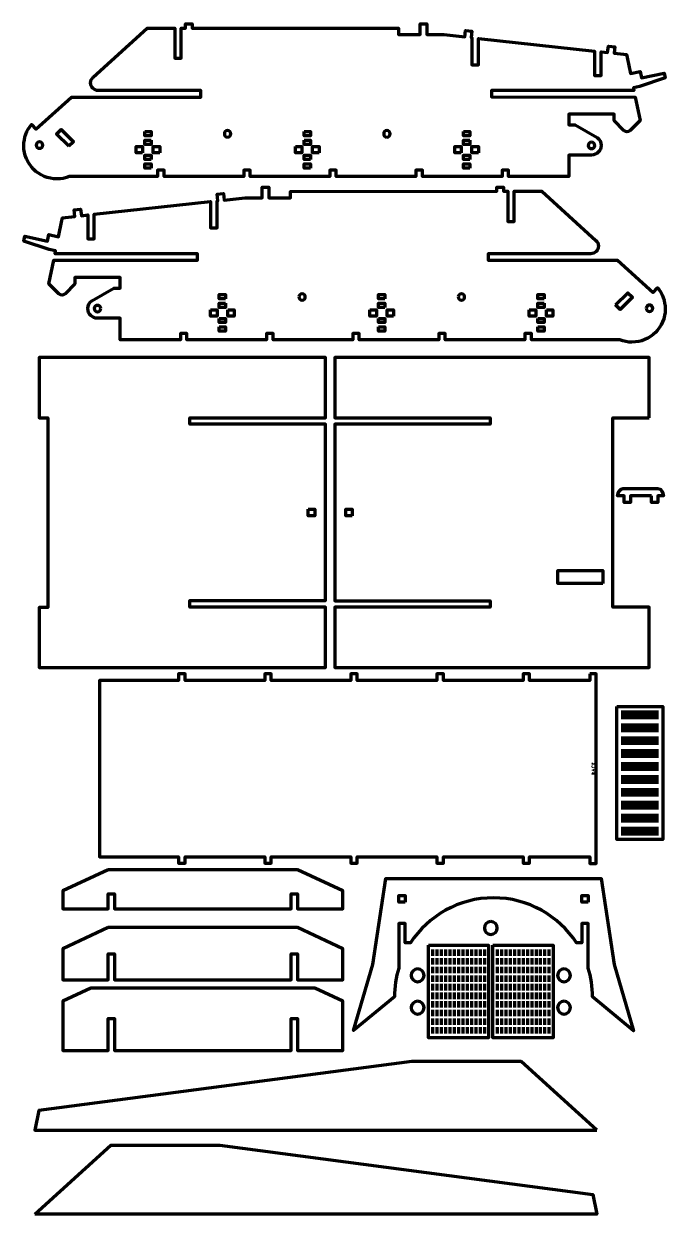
# Model space of a CAD drawing. Header units: inches. Extents: x 589 to 2016, y -1839 to -951.
# Drawn here: x 1353 to 1651, y -1810 to -1257 of the extents above; entities that cross this region are included whole.
import ezdxf

# ---------------------------------------------------------------- set-up
doc = ezdxf.new("R2010")
doc.units = ezdxf.units.IN
doc.header["$MEASUREMENT"] = 0
doc.layers.add('Layer 1', color=7, linetype='Continuous')

# ---------------------------------------------------------------- blocks, each defined once
blk = doc.blocks.new('block 87')
at = {"layer": 'Layer 1', "color": 18, "lineweight": 80, "true_color": 0x010101}
for points in [[(1628.19, -1573.86), (1649.59, -1573.86), (1649.59, -1635.67), (1628.19, -1635.67), (1628.19, -1573.86)], [(1630.89, -1575.76), (1630.89, -1579.76)], [(1631.89, -1575.76), (1631.89, -1579.76)], [(1632.89, -1575.76), (1632.89, -1579.76)], [(1633.89, -1575.76), (1633.89, -1579.76)], [(1634.89, -1575.76), (1634.89, -1579.76)], [(1635.89, -1575.76), (1635.89, -1579.76)], [(1636.89, -1575.76), (1636.89, -1579.76)], [(1637.89, -1575.76), (1637.89, -1579.76)], [(1638.89, -1575.76), (1638.89, -1579.76)], [(1639.89, -1575.76), (1639.89, -1579.76)], [(1640.89, -1575.76), (1640.89, -1579.76)], [(1641.89, -1575.76), (1641.89, -1579.76)], [(1642.89, -1575.76), (1642.89, -1579.76)], [(1643.89, -1575.76), (1643.89, -1579.76)], [(1644.89, -1575.76), (1644.89, -1579.76)], [(1645.89, -1575.76), (1645.89, -1579.76)], [(1646.89, -1575.76), (1646.89, -1579.76)], [(1630.89, -1581.76), (1630.89, -1585.76)], [(1631.89, -1581.76), (1631.89, -1585.76)], [(1632.89, -1581.76), (1632.89, -1585.76)], [(1633.89, -1581.76), (1633.89, -1585.76)], [(1634.89, -1581.76), (1634.89, -1585.76)], [(1635.89, -1581.76), (1635.89, -1585.76)], [(1636.89, -1581.76), (1636.89, -1585.76)], [(1637.89, -1581.76), (1637.89, -1585.76)], [(1638.89, -1581.76), (1638.89, -1585.76)], [(1639.89, -1581.76), (1639.89, -1585.76)], [(1640.89, -1581.76), (1640.89, -1585.76)], [(1641.89, -1581.76), (1641.89, -1585.76)], [(1642.89, -1581.76), (1642.89, -1585.76)], [(1643.89, -1581.76), (1643.89, -1585.76)], [(1644.89, -1581.76), (1644.89, -1585.76)], [(1645.89, -1581.76), (1645.89, -1585.76)], [(1646.89, -1581.76), (1646.89, -1585.76)], [(1630.89, -1587.76), (1630.89, -1591.76)], [(1631.89, -1587.76), (1631.89, -1591.76)], [(1632.89, -1587.76), (1632.89, -1591.76)], [(1633.89, -1587.76), (1633.89, -1591.76)], [(1634.89, -1587.76), (1634.89, -1591.76)], [(1635.89, -1587.76), (1635.89, -1591.76)], [(1636.89, -1587.76), (1636.89, -1591.76)], [(1637.89, -1587.76), (1637.89, -1591.76)], [(1638.89, -1587.76), (1638.89, -1591.76)], [(1639.89, -1587.76), (1639.89, -1591.76)], [(1640.89, -1587.76), (1640.89, -1591.76)], [(1641.89, -1587.76), (1641.89, -1591.76)], [(1642.89, -1587.76), (1642.89, -1591.76)], [(1643.89, -1587.76), (1643.89, -1591.76)], [(1644.89, -1587.76), (1644.89, -1591.76)], [(1645.89, -1587.76), (1645.89, -1591.76)], [(1646.89, -1587.76), (1646.89, -1591.76)], [(1630.89, -1593.76), (1630.89, -1597.75)], [(1631.89, -1593.76), (1631.89, -1597.75)], [(1632.89, -1593.76), (1632.89, -1597.75)], [(1633.89, -1593.76), (1633.89, -1597.75)], [(1634.89, -1593.76), (1634.89, -1597.75)], [(1635.89, -1593.76), (1635.89, -1597.75)], [(1636.89, -1593.76), (1636.89, -1597.75)], [(1637.89, -1593.76), (1637.89, -1597.75)], [(1638.89, -1593.76), (1638.89, -1597.75)], [(1639.89, -1593.76), (1639.89, -1597.75)], [(1640.89, -1593.76), (1640.89, -1597.75)], [(1641.89, -1593.76), (1641.89, -1597.75)], [(1642.89, -1593.76), (1642.89, -1597.75)], [(1643.89, -1593.76), (1643.89, -1597.75)], [(1644.89, -1593.76), (1644.89, -1597.75)], [(1645.89, -1593.76), (1645.89, -1597.75)], [(1646.89, -1593.76), (1646.89, -1597.75)], [(1630.89, -1599.75), (1630.89, -1603.75)], [(1631.89, -1599.75), (1631.89, -1603.75)], [(1632.89, -1599.75), (1632.89, -1603.75)], [(1633.89, -1599.75), (1633.89, -1603.75)], [(1634.89, -1599.75), (1634.89, -1603.75)], [(1635.89, -1599.75), (1635.89, -1603.75)], [(1636.89, -1599.75), (1636.89, -1603.75)], [(1637.89, -1599.75), (1637.89, -1603.75)], [(1638.89, -1599.75), (1638.89, -1603.75)], [(1639.89, -1599.75), (1639.89, -1603.75)], [(1640.89, -1599.75), (1640.89, -1603.75)], [(1641.89, -1599.75), (1641.89, -1603.75)], [(1642.89, -1599.75), (1642.89, -1603.75)], [(1643.89, -1599.75), (1643.89, -1603.75)], [(1644.89, -1599.75), (1644.89, -1603.75)], [(1645.89, -1599.75), (1645.89, -1603.75)], [(1646.89, -1599.75), (1646.89, -1603.75)], [(1630.89, -1605.76), (1630.89, -1609.76)], [(1631.89, -1605.76), (1631.89, -1609.76)], [(1632.89, -1605.76), (1632.89, -1609.76)], [(1633.89, -1605.76), (1633.89, -1609.76)], [(1634.89, -1605.76), (1634.89, -1609.76)], [(1635.89, -1605.76), (1635.89, -1609.76)], [(1636.89, -1605.76), (1636.89, -1609.76)], [(1637.89, -1605.76), (1637.89, -1609.76)], [(1638.89, -1605.76), (1638.89, -1609.76)], [(1639.89, -1605.76), (1639.89, -1609.76)], [(1640.89, -1605.76), (1640.89, -1609.76)], [(1641.89, -1605.76), (1641.89, -1609.76)], [(1642.89, -1605.76), (1642.89, -1609.76)], [(1643.89, -1605.76), (1643.89, -1609.76)], [(1644.89, -1605.76), (1644.89, -1609.76)], [(1645.89, -1605.76), (1645.89, -1609.76)], [(1646.89, -1605.76), (1646.89, -1609.76)], [(1630.89, -1611.76), (1630.89, -1615.76)], [(1631.89, -1611.76), (1631.89, -1615.76)], [(1632.89, -1611.76), (1632.89, -1615.76)], [(1633.89, -1611.76), (1633.89, -1615.76)], [(1634.89, -1611.76), (1634.89, -1615.76)], [(1635.89, -1611.76), (1635.89, -1615.76)], [(1636.89, -1611.76), (1636.89, -1615.76)], [(1637.89, -1611.76), (1637.89, -1615.76)], [(1638.89, -1611.76), (1638.89, -1615.76)], [(1639.89, -1611.76), (1639.89, -1615.76)], [(1640.89, -1611.76), (1640.89, -1615.76)], [(1641.89, -1611.76), (1641.89, -1615.76)], [(1642.89, -1611.76), (1642.89, -1615.76)], [(1643.89, -1611.76), (1643.89, -1615.76)], [(1644.89, -1611.76), (1644.89, -1615.76)], [(1645.89, -1611.76), (1645.89, -1615.76)], [(1646.89, -1611.76), (1646.89, -1615.76)], [(1630.89, -1617.76), (1630.89, -1621.76)], [(1631.89, -1617.76), (1631.89, -1621.76)], [(1632.89, -1617.76), (1632.89, -1621.76)], [(1633.89, -1617.76), (1633.89, -1621.76)], [(1634.89, -1617.76), (1634.89, -1621.76)], [(1635.89, -1617.76), (1635.89, -1621.76)], [(1636.89, -1617.76), (1636.89, -1621.76)], [(1637.89, -1617.76), (1637.89, -1621.76)], [(1638.89, -1617.76), (1638.89, -1621.76)], [(1639.89, -1617.76), (1639.89, -1621.76)], [(1640.89, -1617.76), (1640.89, -1621.76)], [(1641.89, -1617.76), (1641.89, -1621.76)], [(1642.89, -1617.76), (1642.89, -1621.76)], [(1643.89, -1617.76), (1643.89, -1621.76)], [(1644.89, -1617.76), (1644.89, -1621.76)], [(1645.89, -1617.76), (1645.89, -1621.76)], [(1646.89, -1617.76), (1646.89, -1621.76)], [(1630.89, -1623.76), (1630.89, -1627.75)], [(1631.89, -1623.76), (1631.89, -1627.75)], [(1632.89, -1623.76), (1632.89, -1627.75)], [(1633.89, -1623.76), (1633.89, -1627.75)], [(1634.89, -1623.76), (1634.89, -1627.75)], [(1635.89, -1623.76), (1635.89, -1627.75)], [(1636.89, -1623.76), (1636.89, -1627.75)], [(1637.89, -1623.76), (1637.89, -1627.75)], [(1638.89, -1623.76), (1638.89, -1627.75)], [(1639.89, -1623.76), (1639.89, -1627.75)], [(1640.89, -1623.76), (1640.89, -1627.75)], [(1641.89, -1623.76), (1641.89, -1627.75)], [(1642.89, -1623.76), (1642.89, -1627.75)], [(1643.89, -1623.76), (1643.89, -1627.75)], [(1644.89, -1623.76), (1644.89, -1627.75)], [(1645.89, -1623.76), (1645.89, -1627.75)], [(1646.89, -1623.76), (1646.89, -1627.75)], [(1630.89, -1629.75), (1630.89, -1633.75)], [(1631.89, -1629.75), (1631.89, -1633.75)], [(1632.89, -1629.75), (1632.89, -1633.75)], [(1633.89, -1629.75), (1633.89, -1633.75)], [(1634.89, -1629.75), (1634.89, -1633.75)], [(1635.89, -1629.75), (1635.89, -1633.75)], [(1636.89, -1629.75), (1636.89, -1633.75)], [(1637.89, -1629.75), (1637.89, -1633.75)], [(1638.89, -1629.75), (1638.89, -1633.75)], [(1639.89, -1629.75), (1639.89, -1633.75)], [(1640.89, -1629.75), (1640.89, -1633.75)], [(1641.89, -1629.75), (1641.89, -1633.75)], [(1642.89, -1629.75), (1642.89, -1633.75)], [(1643.89, -1629.75), (1643.89, -1633.75)], [(1644.89, -1629.75), (1644.89, -1633.75)], [(1645.89, -1629.75), (1645.89, -1633.75)], [(1646.89, -1629.75), (1646.89, -1633.75)]]:
    blk.add_lwpolyline(points, dxfattribs=at)
blk = doc.blocks.new('block 88')
at = {"layer": 'Layer 1', "color": 18, "lineweight": 80, "true_color": 0x010101}
for points in [[(1570.73, -1684.78), (1598.73, -1684.78), (1598.73, -1727.78), (1570.73, -1727.78), (1570.73, -1684.78)], [(1572.73, -1686.78), (1572.73, -1689.78)], [(1572.73, -1690.78), (1572.73, -1693.78)], [(1574.73, -1686.78), (1574.73, -1689.78)], [(1574.73, -1690.78), (1574.73, -1693.78)], [(1576.73, -1686.78), (1576.73, -1689.78)], [(1576.73, -1690.78), (1576.73, -1693.78)], [(1578.73, -1686.78), (1578.73, -1689.78)], [(1578.73, -1690.78), (1578.73, -1693.78)], [(1580.73, -1686.78), (1580.73, -1689.78)], [(1580.73, -1690.78), (1580.73, -1693.78)], [(1582.73, -1686.78), (1582.73, -1689.78)], [(1582.73, -1690.78), (1582.73, -1693.78)], [(1584.73, -1686.78), (1584.73, -1689.78)], [(1584.73, -1690.78), (1584.73, -1693.78)], [(1586.73, -1686.78), (1586.73, -1689.78)], [(1586.73, -1690.78), (1586.73, -1693.78)], [(1588.73, -1686.78), (1588.73, -1689.78)], [(1588.73, -1690.78), (1588.73, -1693.78)], [(1590.73, -1686.78), (1590.73, -1689.78)], [(1590.73, -1690.78), (1590.73, -1693.78)], [(1592.73, -1686.78), (1592.73, -1689.78)], [(1592.73, -1690.78), (1592.73, -1693.78)], [(1594.73, -1686.78), (1594.73, -1689.78)], [(1594.73, -1690.78), (1594.73, -1693.78)], [(1596.73, -1686.78), (1596.73, -1689.78)], [(1596.73, -1690.78), (1596.73, -1693.78)], [(1572.73, -1694.78), (1572.73, -1697.78)], [(1574.73, -1694.78), (1574.73, -1697.78)], [(1576.73, -1694.78), (1576.73, -1697.78)], [(1578.73, -1694.78), (1578.73, -1697.78)], [(1580.73, -1694.78), (1580.73, -1697.78)], [(1582.73, -1694.78), (1582.73, -1697.78)], [(1584.73, -1694.78), (1584.73, -1697.78)], [(1586.73, -1694.78), (1586.73, -1697.78)], [(1588.73, -1694.78), (1588.73, -1697.78)], [(1590.73, -1694.78), (1590.73, -1697.78)], [(1592.73, -1694.78), (1592.73, -1697.78)], [(1594.73, -1694.78), (1594.73, -1697.78)], [(1596.73, -1694.78), (1596.73, -1697.78)], [(1572.73, -1698.78), (1572.73, -1701.78)], [(1572.73, -1702.78), (1572.73, -1705.78)], [(1574.73, -1698.78), (1574.73, -1701.78)], [(1574.73, -1702.78), (1574.73, -1705.78)], [(1576.73, -1698.78), (1576.73, -1701.78)], [(1576.73, -1702.78), (1576.73, -1705.78)], [(1578.73, -1698.78), (1578.73, -1701.78)], [(1578.73, -1702.78), (1578.73, -1705.78)], [(1580.73, -1698.78), (1580.73, -1701.78)], [(1580.73, -1702.78), (1580.73, -1705.78)], [(1582.73, -1698.78), (1582.73, -1701.78)], [(1582.73, -1702.78), (1582.73, -1705.78)], [(1584.73, -1698.78), (1584.73, -1701.78)], [(1584.73, -1702.78), (1584.73, -1705.78)], [(1586.73, -1698.78), (1586.73, -1701.78)], [(1586.73, -1702.78), (1586.73, -1705.78)], [(1588.73, -1698.78), (1588.73, -1701.78)], [(1588.73, -1702.78), (1588.73, -1705.78)], [(1590.73, -1698.78), (1590.73, -1701.78)], [(1590.73, -1702.78), (1590.73, -1705.78)], [(1592.73, -1698.78), (1592.73, -1701.78)], [(1592.73, -1702.78), (1592.73, -1705.78)], [(1594.73, -1698.78), (1594.73, -1701.78)], [(1594.73, -1702.78), (1594.73, -1705.78)], [(1596.73, -1698.78), (1596.73, -1701.78)], [(1596.73, -1702.78), (1596.73, -1705.78)], [(1572.73, -1706.78), (1572.73, -1709.78)], [(1574.73, -1706.78), (1574.73, -1709.78)], [(1576.73, -1706.78), (1576.73, -1709.78)], [(1578.73, -1706.78), (1578.73, -1709.78)], [(1580.73, -1706.78), (1580.73, -1709.78)], [(1582.73, -1706.78), (1582.73, -1709.78)], [(1584.73, -1706.78), (1584.73, -1709.78)], [(1586.73, -1706.78), (1586.73, -1709.78)], [(1588.73, -1706.78), (1588.73, -1709.78)], [(1590.73, -1706.78), (1590.73, -1709.78)], [(1592.73, -1706.78), (1592.73, -1709.78)], [(1594.73, -1706.78), (1594.73, -1709.78)], [(1596.73, -1706.78), (1596.73, -1709.78)], [(1572.73, -1710.78), (1572.73, -1713.78)], [(1574.73, -1710.78), (1574.73, -1713.78)], [(1576.73, -1710.78), (1576.73, -1713.78)], [(1578.73, -1710.78), (1578.73, -1713.78)], [(1580.73, -1710.78), (1580.73, -1713.78)], [(1582.73, -1710.78), (1582.73, -1713.78)], [(1584.73, -1710.78), (1584.73, -1713.78)], [(1586.73, -1710.78), (1586.73, -1713.78)], [(1588.73, -1710.78), (1588.73, -1713.78)], [(1590.73, -1710.78), (1590.73, -1713.78)], [(1592.73, -1710.78), (1592.73, -1713.78)], [(1594.73, -1710.78), (1594.73, -1713.78)], [(1596.73, -1710.78), (1596.73, -1713.78)], [(1572.73, -1714.78), (1572.73, -1717.78)], [(1572.73, -1718.78), (1572.73, -1721.78)], [(1574.73, -1714.78), (1574.73, -1717.78)], [(1574.73, -1718.78), (1574.73, -1721.78)], [(1576.73, -1714.78), (1576.73, -1717.78)], [(1576.73, -1718.78), (1576.73, -1721.78)], [(1578.73, -1714.78), (1578.73, -1717.78)], [(1578.73, -1718.78), (1578.73, -1721.78)], [(1580.73, -1714.78), (1580.73, -1717.78)], [(1580.73, -1718.78), (1580.73, -1721.78)], [(1582.73, -1714.78), (1582.73, -1717.78)], [(1582.73, -1718.78), (1582.73, -1721.78)], [(1584.73, -1714.78), (1584.73, -1717.78)], [(1584.73, -1718.78), (1584.73, -1721.78)], [(1586.73, -1714.78), (1586.73, -1717.78)], [(1586.73, -1718.78), (1586.73, -1721.78)], [(1588.73, -1714.78), (1588.73, -1717.78)], [(1588.73, -1718.78), (1588.73, -1721.78)], [(1590.73, -1714.78), (1590.73, -1717.78)], [(1590.73, -1718.78), (1590.73, -1721.78)], [(1592.73, -1714.78), (1592.73, -1717.78)], [(1592.73, -1718.78), (1592.73, -1721.78)], [(1594.73, -1714.78), (1594.73, -1717.78)], [(1594.73, -1718.78), (1594.73, -1721.78)], [(1596.73, -1714.78), (1596.73, -1717.78)], [(1596.73, -1718.78), (1596.73, -1721.78)], [(1572.73, -1722.78), (1572.73, -1725.78)], [(1574.73, -1722.78), (1574.73, -1725.78)], [(1576.73, -1722.78), (1576.73, -1725.78)], [(1578.73, -1722.78), (1578.73, -1725.78)], [(1580.73, -1722.78), (1580.73, -1725.78)], [(1582.73, -1722.78), (1582.73, -1725.78)], [(1584.73, -1722.78), (1584.73, -1725.78)], [(1586.73, -1722.78), (1586.73, -1725.78)], [(1588.73, -1722.78), (1588.73, -1725.78)], [(1590.73, -1722.78), (1590.73, -1725.78)], [(1592.73, -1722.78), (1592.73, -1725.78)], [(1594.73, -1722.78), (1594.73, -1725.78)], [(1596.73, -1722.78), (1596.73, -1725.78)]]:
    blk.add_lwpolyline(points, dxfattribs=at)
blk = doc.blocks.new('block 89')
at = {"layer": 'Layer 1', "color": 18, "lineweight": 80, "true_color": 0x010101}
for points in [[(1540.73, -1684.78), (1568.73, -1684.78), (1568.73, -1727.78), (1540.73, -1727.78), (1540.73, -1684.78)], [(1542.73, -1686.78), (1542.73, -1689.78)], [(1542.73, -1690.78), (1542.73, -1693.78)], [(1544.73, -1686.78), (1544.73, -1689.78)], [(1544.73, -1690.78), (1544.73, -1693.78)], [(1546.73, -1686.78), (1546.73, -1689.78)], [(1546.73, -1690.78), (1546.73, -1693.78)], [(1548.73, -1686.78), (1548.73, -1689.78)], [(1548.73, -1690.78), (1548.73, -1693.78)], [(1550.73, -1686.78), (1550.73, -1689.78)], [(1550.73, -1690.78), (1550.73, -1693.78)], [(1552.73, -1686.78), (1552.73, -1689.78)], [(1552.73, -1690.78), (1552.73, -1693.78)], [(1554.73, -1686.78), (1554.73, -1689.78)], [(1554.73, -1690.78), (1554.73, -1693.78)], [(1556.73, -1686.78), (1556.73, -1689.78)], [(1556.73, -1690.78), (1556.73, -1693.78)], [(1558.73, -1686.78), (1558.73, -1689.78)], [(1558.73, -1690.78), (1558.73, -1693.78)], [(1560.73, -1686.78), (1560.73, -1689.78)], [(1560.73, -1690.78), (1560.73, -1693.78)], [(1562.73, -1686.78), (1562.73, -1689.78)], [(1562.73, -1690.78), (1562.73, -1693.78)], [(1564.73, -1686.78), (1564.73, -1689.78)], [(1564.73, -1690.78), (1564.73, -1693.78)], [(1566.73, -1686.78), (1566.73, -1689.78)], [(1566.73, -1690.78), (1566.73, -1693.78)], [(1542.73, -1694.78), (1542.73, -1697.78)], [(1544.73, -1694.78), (1544.73, -1697.78)], [(1546.73, -1694.78), (1546.73, -1697.78)], [(1548.73, -1694.78), (1548.73, -1697.78)], [(1550.73, -1694.78), (1550.73, -1697.78)], [(1552.73, -1694.78), (1552.73, -1697.78)], [(1554.73, -1694.78), (1554.73, -1697.78)], [(1556.73, -1694.78), (1556.73, -1697.78)], [(1558.73, -1694.78), (1558.73, -1697.78)], [(1560.73, -1694.78), (1560.73, -1697.78)], [(1562.73, -1694.78), (1562.73, -1697.78)], [(1564.73, -1694.78), (1564.73, -1697.78)], [(1566.73, -1694.78), (1566.73, -1697.78)], [(1542.73, -1698.78), (1542.73, -1701.78)], [(1542.73, -1702.78), (1542.73, -1705.78)], [(1544.73, -1698.78), (1544.73, -1701.78)], [(1544.73, -1702.78), (1544.73, -1705.78)], [(1546.73, -1698.78), (1546.73, -1701.78)], [(1546.73, -1702.78), (1546.73, -1705.78)], [(1548.73, -1698.78), (1548.73, -1701.78)], [(1548.73, -1702.78), (1548.73, -1705.78)], [(1550.73, -1698.78), (1550.73, -1701.78)], [(1550.73, -1702.78), (1550.73, -1705.78)], [(1552.73, -1698.78), (1552.73, -1701.78)], [(1552.73, -1702.78), (1552.73, -1705.78)], [(1554.73, -1698.78), (1554.73, -1701.78)], [(1554.73, -1702.78), (1554.73, -1705.78)], [(1556.73, -1698.78), (1556.73, -1701.78)], [(1556.73, -1702.78), (1556.73, -1705.78)], [(1558.73, -1698.78), (1558.73, -1701.78)], [(1558.73, -1702.78), (1558.73, -1705.78)], [(1560.73, -1698.78), (1560.73, -1701.78)], [(1560.73, -1702.78), (1560.73, -1705.78)], [(1562.73, -1698.78), (1562.73, -1701.78)], [(1562.73, -1702.78), (1562.73, -1705.78)], [(1564.73, -1698.78), (1564.73, -1701.78)], [(1564.73, -1702.78), (1564.73, -1705.78)], [(1566.73, -1698.78), (1566.73, -1701.78)], [(1566.73, -1702.78), (1566.73, -1705.78)], [(1542.73, -1706.78), (1542.73, -1709.78)], [(1544.73, -1706.78), (1544.73, -1709.78)], [(1546.73, -1706.78), (1546.73, -1709.78)], [(1548.73, -1706.78), (1548.73, -1709.78)], [(1550.73, -1706.78), (1550.73, -1709.78)], [(1552.73, -1706.78), (1552.73, -1709.78)], [(1554.73, -1706.78), (1554.73, -1709.78)], [(1556.73, -1706.78), (1556.73, -1709.78)], [(1558.73, -1706.78), (1558.73, -1709.78)], [(1560.73, -1706.78), (1560.73, -1709.78)], [(1562.73, -1706.78), (1562.73, -1709.78)], [(1564.73, -1706.78), (1564.73, -1709.78)], [(1566.73, -1706.78), (1566.73, -1709.78)], [(1542.73, -1710.78), (1542.73, -1713.78)], [(1544.73, -1710.78), (1544.73, -1713.78)], [(1546.73, -1710.78), (1546.73, -1713.78)], [(1548.73, -1710.78), (1548.73, -1713.78)], [(1550.73, -1710.78), (1550.73, -1713.78)], [(1552.73, -1710.78), (1552.73, -1713.78)], [(1554.73, -1710.78), (1554.73, -1713.78)], [(1556.73, -1710.78), (1556.73, -1713.78)], [(1558.73, -1710.78), (1558.73, -1713.78)], [(1560.73, -1710.78), (1560.73, -1713.78)], [(1562.73, -1710.78), (1562.73, -1713.78)], [(1564.73, -1710.78), (1564.73, -1713.78)], [(1566.73, -1710.78), (1566.73, -1713.78)], [(1542.73, -1714.78), (1542.73, -1717.78)], [(1542.73, -1718.78), (1542.73, -1721.78)], [(1544.73, -1714.78), (1544.73, -1717.78)], [(1544.73, -1718.78), (1544.73, -1721.78)], [(1546.73, -1714.78), (1546.73, -1717.78)], [(1546.73, -1718.78), (1546.73, -1721.78)], [(1548.73, -1714.78), (1548.73, -1717.78)], [(1548.73, -1718.78), (1548.73, -1721.78)], [(1550.73, -1714.78), (1550.73, -1717.78)], [(1550.73, -1718.78), (1550.73, -1721.78)], [(1552.73, -1714.78), (1552.73, -1717.78)], [(1552.73, -1718.78), (1552.73, -1721.78)], [(1554.73, -1714.78), (1554.73, -1717.78)], [(1554.73, -1718.78), (1554.73, -1721.78)], [(1556.73, -1714.78), (1556.73, -1717.78)], [(1556.73, -1718.78), (1556.73, -1721.78)], [(1558.73, -1714.78), (1558.73, -1717.78)], [(1558.73, -1718.78), (1558.73, -1721.78)], [(1560.73, -1714.78), (1560.73, -1717.78)], [(1560.73, -1718.78), (1560.73, -1721.78)], [(1562.73, -1714.78), (1562.73, -1717.78)], [(1562.73, -1718.78), (1562.73, -1721.78)], [(1564.73, -1714.78), (1564.73, -1717.78)], [(1564.73, -1718.78), (1564.73, -1721.78)], [(1566.73, -1714.78), (1566.73, -1717.78)], [(1566.73, -1718.78), (1566.73, -1721.78)], [(1542.73, -1722.78), (1542.73, -1725.78)], [(1544.73, -1722.78), (1544.73, -1725.78)], [(1546.73, -1722.78), (1546.73, -1725.78)], [(1548.73, -1722.78), (1548.73, -1725.78)], [(1550.73, -1722.78), (1550.73, -1725.78)], [(1552.73, -1722.78), (1552.73, -1725.78)], [(1554.73, -1722.78), (1554.73, -1725.78)], [(1556.73, -1722.78), (1556.73, -1725.78)], [(1558.73, -1722.78), (1558.73, -1725.78)], [(1560.73, -1722.78), (1560.73, -1725.78)], [(1562.73, -1722.78), (1562.73, -1725.78)], [(1564.73, -1722.78), (1564.73, -1725.78)], [(1566.73, -1722.78), (1566.73, -1725.78)]]:
    blk.add_lwpolyline(points, dxfattribs=at)
blk = doc.blocks.new('block 112')
at = {"layer": 'Layer 1', "color": 18, "lineweight": 5, "true_color": 0x010101}
for points in [[(1616.61, -1600.12), (1617.41, -1600.74), (1618.21, -1600.12)], [(1618.21, -1600.74), (1616.61, -1600.74)], [(1618.21, -1604.12), (1616.62, -1603.46), (1618.21, -1602.79)], [(1617.44, -1603.8), (1617.44, -1603.1)]]:
    blk.add_lwpolyline(points, dxfattribs=at)
for points in [[(1616.85, -1601.3), (1616.53, -1601.56), (1616.53, -1601.97), (1616.85, -1602.22), (1617.16, -1602.48), (1617.66, -1602.48), (1617.98, -1602.22), (1618.29, -1601.97), (1618.29, -1601.56), (1617.98, -1601.3)], [(1616.62, -1605.36), (1616.62, -1604.94), (1616.8, -1604.59), (1617.02, -1604.59), (1617.24, -1604.59), (1617.41, -1604.94), (1617.41, -1605.36), (1617.41, -1605.36), (1616.62, -1605.36), (1616.62, -1605.36)], [(1617.41, -1605.36), (1617.41, -1604.94), (1617.59, -1604.59), (1617.81, -1604.59), (1618.03, -1604.59), (1618.21, -1604.94), (1618.21, -1605.36), (1618.21, -1605.36), (1617.41, -1605.36), (1617.41, -1605.36)]]:
    blk.add_open_spline(points, degree=3, knots=[0, 0, 0, 0, 1, 1, 1, 2, 2, 2, 3, 3, 3, 3], dxfattribs=at)
blk = doc.blocks.new('block 111')
at = {"layer": 'Layer 1', "color": 18, "lineweight": 80, "true_color": 0x010101}
blk.add_lwpolyline([(1615.74, -1558.73), (1615.74, -1561.73), (1587.74, -1561.73), (1587.74, -1558.73), (1584.74, -1558.73), (1584.74, -1561.73), (1547.74, -1561.73), (1547.74, -1558.73), (1544.74, -1558.73), (1544.74, -1561.73), (1507.73, -1561.73), (1507.73, -1558.73), (1504.73, -1558.73), (1504.73, -1561.73), (1467.74, -1561.73), (1467.74, -1558.73), (1464.74, -1558.73), (1464.74, -1561.73), (1427.74, -1561.73), (1427.74, -1558.73), (1424.74, -1558.73), (1424.74, -1561.73), (1387.98, -1561.73), (1387.98, -1643.73), (1424.74, -1643.73), (1424.74, -1646.73), (1427.74, -1646.73), (1427.74, -1643.73), (1464.74, -1643.73), (1464.74, -1646.73), (1467.74, -1646.73), (1467.74, -1643.73), (1504.74, -1643.73), (1504.74, -1646.73), (1507.74, -1646.73), (1507.74, -1643.73), (1544.74, -1643.73), (1544.74, -1646.73), (1547.74, -1646.73), (1547.74, -1643.73), (1584.74, -1643.73), (1584.74, -1646.73), (1587.74, -1646.73), (1587.74, -1643.73), (1615.74, -1643.73), (1615.74, -1646.75), (1618.74, -1646.75), (1618.74, -1558.73), (1615.74, -1558.73)], dxfattribs=at)
at = {"layer": 'Layer 1'}
blk.add_blockref('block 112', (0, 0), dxfattribs=at)

msp = doc.modelspace()

# ---------------------------------------------------------------- linework, layer by layer
at = {"layer": 'Layer 1', "color": 18, "lineweight": 80, "true_color": 0x010101}
for points in [[(1373.75, -1313.62), (1368.09, -1307.96), (1370.21, -1305.83), (1375.87, -1311.49), (1373.75, -1313.62)], [(1408.98, -1306.73), (1411.98, -1306.73), (1411.98, -1308.73), (1408.98, -1308.73), (1408.98, -1306.73)], [(1482.98, -1306.73), (1485.98, -1306.73), (1485.98, -1308.73), (1482.98, -1308.73), (1482.98, -1306.73)], [(1556.98, -1306.73), (1559.98, -1306.73), (1559.98, -1308.73), (1556.98, -1308.73), (1556.98, -1306.73)], [(1407.98, -1316.73), (1404.98, -1316.73), (1404.98, -1313.73), (1407.98, -1313.73), (1407.98, -1316.73)], [(1411.98, -1310.73), (1411.98, -1312.73), (1408.98, -1312.73), (1408.98, -1310.73), (1411.98, -1310.73)], [(1415.98, -1316.73), (1412.98, -1316.73), (1412.98, -1313.73), (1415.98, -1313.73), (1415.98, -1316.73)], [(1478.98, -1313.73), (1481.98, -1313.73), (1481.98, -1316.73), (1478.98, -1316.73), (1478.98, -1313.73)], [(1482.98, -1310.73), (1485.98, -1310.73), (1485.98, -1312.73), (1482.98, -1312.73), (1482.98, -1310.73)], [(1489.98, -1316.73), (1486.98, -1316.73), (1486.98, -1313.73), (1489.98, -1313.73), (1489.98, -1316.73)], [(1555.98, -1316.73), (1552.98, -1316.73), (1552.98, -1313.73), (1555.98, -1313.73), (1555.98, -1316.73)], [(1559.98, -1310.73), (1559.98, -1312.73), (1556.98, -1312.73), (1556.98, -1310.73), (1559.98, -1310.73)], [(1563.98, -1316.73), (1560.98, -1316.73), (1560.98, -1313.73), (1563.98, -1313.73), (1563.98, -1316.73)], [(1411.98, -1319.73), (1408.98, -1319.73), (1408.98, -1317.73), (1411.98, -1317.73), (1411.98, -1319.73)], [(1485.98, -1319.73), (1482.98, -1319.73), (1482.98, -1317.73), (1485.98, -1317.73), (1485.98, -1319.73)], [(1559.98, -1319.73), (1556.98, -1319.73), (1556.98, -1317.73), (1559.98, -1317.73), (1559.98, -1319.73)], [(1411.98, -1323.73), (1408.98, -1323.73), (1408.98, -1321.73), (1411.98, -1321.73), (1411.98, -1323.73)], [(1485.98, -1323.73), (1482.98, -1323.73), (1482.98, -1321.73), (1485.98, -1321.73), (1485.98, -1323.73)], [(1559.98, -1323.73), (1556.98, -1323.73), (1556.98, -1321.73), (1559.98, -1321.73), (1559.98, -1323.73)], [(1627.7, -1387.31), (1633.35, -1381.66), (1635.47, -1383.78), (1629.82, -1389.44), (1627.7, -1387.31)], [(1446.58, -1384.55), (1443.58, -1384.55), (1443.58, -1382.55), (1446.58, -1382.55), (1446.58, -1384.55)], [(1446.58, -1386.55), (1446.58, -1388.55), (1443.58, -1388.55), (1443.58, -1386.55), (1446.58, -1386.55)], [(1520.58, -1384.55), (1517.58, -1384.55), (1517.58, -1382.55), (1520.58, -1382.55), (1520.58, -1384.55)], [(1520.58, -1388.55), (1517.58, -1388.55), (1517.58, -1386.55), (1520.58, -1386.55), (1520.58, -1388.55)], [(1594.58, -1384.55), (1591.58, -1384.55), (1591.58, -1382.55), (1594.58, -1382.55), (1594.58, -1384.55)], [(1594.58, -1386.55), (1594.58, -1388.55), (1591.58, -1388.55), (1591.58, -1386.55), (1594.58, -1386.55)], [(1439.58, -1389.55), (1442.58, -1389.55), (1442.58, -1392.55), (1439.58, -1392.55), (1439.58, -1389.55)], [(1443.58, -1393.55), (1446.58, -1393.55), (1446.58, -1395.55), (1443.58, -1395.55), (1443.58, -1393.55)], [(1447.58, -1389.55), (1450.58, -1389.55), (1450.58, -1392.55), (1447.58, -1392.55), (1447.58, -1389.55)], [(1513.58, -1389.55), (1516.58, -1389.55), (1516.58, -1392.55), (1513.58, -1392.55), (1513.58, -1389.55)], [(1517.58, -1393.55), (1520.58, -1393.55), (1520.58, -1395.55), (1517.58, -1395.55), (1517.58, -1393.55)], [(1524.58, -1392.55), (1521.58, -1392.55), (1521.58, -1389.55), (1524.58, -1389.55), (1524.58, -1392.55)], [(1587.58, -1389.55), (1590.59, -1389.55), (1590.59, -1392.55), (1587.58, -1392.55), (1587.58, -1389.55)], [(1591.58, -1393.55), (1594.58, -1393.55), (1594.58, -1395.55), (1591.58, -1395.55), (1591.58, -1393.55)], [(1595.58, -1389.55), (1598.58, -1389.55), (1598.58, -1392.55), (1595.58, -1392.55), (1595.58, -1389.55)], [(1443.58, -1397.55), (1446.58, -1397.55), (1446.58, -1399.55), (1443.58, -1399.55), (1443.58, -1397.55)], [(1517.58, -1397.55), (1520.58, -1397.55), (1520.58, -1399.55), (1517.58, -1399.55), (1517.58, -1397.55)], [(1591.58, -1397.55), (1594.58, -1397.55), (1594.58, -1399.55), (1591.58, -1399.55), (1591.58, -1397.55)], [(1492.98, -1439.7), (1492.98, -1411.7), (1359.98, -1411.7), (1359.98, -1439.79), (1363.98, -1439.8), (1363.98, -1527.84), (1359.98, -1527.84), (1359.98, -1555.73), (1492.98, -1555.73), (1492.98, -1527.7), (1429.98, -1527.7), (1429.98, -1524.7), (1492.98, -1524.7), (1492.98, -1442.7), (1429.98, -1442.7), (1429.98, -1439.7), (1492.98, -1439.7), (1492.98, -1439.7)], [(1643.36, -1439.74), (1643.36, -1411.75), (1497.36, -1411.75), (1497.36, -1439.75), (1569.36, -1439.75), (1569.36, -1442.75), (1497.36, -1442.75), (1497.36, -1524.75), (1569.36, -1524.75), (1569.36, -1527.75), (1497.36, -1527.75), (1497.36, -1555.73), (1643.36, -1555.73), (1643.36, -1527.75), (1626.36, -1527.75), (1626.36, -1439.75), (1643.36, -1439.74)], [(1484.98, -1482.24), (1487.98, -1482.24), (1487.98, -1485.24), (1484.98, -1485.24), (1484.98, -1482.24)], [(1505.36, -1485.24), (1502.36, -1485.24), (1502.36, -1482.24), (1505.36, -1482.24), (1505.36, -1485.24)], [(1621.82, -1516.76), (1600.82, -1516.76), (1600.82, -1510.75), (1621.82, -1510.75), (1621.82, -1516.76)], [(1391.98, -1649.73), (1370.98, -1659.58), (1370.98, -1667.85), (1391.98, -1667.85), (1391.99, -1660.84), (1394.99, -1660.84), (1394.99, -1667.85), (1476.98, -1667.85), (1476.97, -1660.84), (1479.97, -1660.84), (1479.98, -1667.85), (1500.98, -1667.85), (1500.98, -1659.58), (1479.98, -1649.73), (1391.98, -1649.73)], [(1529.98, -1664.73), (1526.98, -1664.73), (1526.98, -1661.73), (1529.98, -1661.73), (1529.98, -1664.73)], [(1614.98, -1664.73), (1611.98, -1664.73), (1611.98, -1661.73), (1614.98, -1661.73), (1614.98, -1664.73)], [(1391.99, -1676.59), (1370.99, -1686.45), (1370.99, -1700.84), (1391.99, -1700.84), (1391.99, -1688.8), (1394.99, -1688.8), (1394.99, -1700.84), (1476.99, -1700.84), (1476.99, -1688.8), (1479.99, -1688.8), (1479.99, -1700.84), (1500.99, -1700.84), (1500.99, -1686.45), (1479.99, -1676.59), (1391.99, -1676.59)], [(1391.99, -1704.73), (1383.98, -1704.73), (1370.99, -1710.83), (1370.99, -1733.73), (1391.99, -1733.73), (1391.99, -1718.77), (1394.99, -1718.77), (1394.99, -1733.73), (1476.99, -1733.73), (1476.98, -1718.77), (1479.99, -1718.77), (1479.99, -1733.73), (1500.98, -1733.73), (1500.98, -1710.83), (1487.99, -1704.73), (1479.99, -1704.73), (1391.99, -1704.73)], [(1618.99, -1770.73), (1583.78, -1738.73), (1533.07, -1738.73), (1359.85, -1761.54), (1357.98, -1770.72), (1618.99, -1770.73)], [(1357.98, -1809.73), (1393.19, -1777.73), (1443.91, -1777.73), (1617.12, -1800.54), (1618.99, -1809.73), (1357.98, -1809.73)]]:
    msp.add_lwpolyline(points, dxfattribs=at)
for points, knots in [([(1497.98, -1324.73), (1497.98, -1324.73), (1497.98, -1327.73), (1497.98, -1327.73), (1497.98, -1327.73), (1534.98, -1327.73), (1534.98, -1327.73), (1534.98, -1327.73), (1534.98, -1324.73), (1534.98, -1324.73), (1534.98, -1324.73), (1537.98, -1324.73), (1537.98, -1324.73), (1537.98, -1324.73), (1537.98, -1327.73), (1537.98, -1327.73), (1537.98, -1327.73), (1574.99, -1327.73), (1574.99, -1327.73), (1574.99, -1327.73), (1574.99, -1324.73), (1574.99, -1324.73), (1574.99, -1324.73), (1577.99, -1324.73), (1577.99, -1324.73), (1577.99, -1324.73), (1577.99, -1327.73), (1577.99, -1327.73), (1577.99, -1327.73), (1605.99, -1327.73), (1605.99, -1327.73), (1605.99, -1327.73), (1605.99, -1317.68), (1605.99, -1317.68), (1605.99, -1317.68), (1608.96, -1317.68), (1608.96, -1317.68), (1608.96, -1317.68), (1616.48, -1317.71), (1616.48, -1317.71), (1618.97, -1317.71), (1620.98, -1315.7), (1620.98, -1313.21), (1620.98, -1311.7), (1620.24, -1310.37), (1619.1, -1309.55), (1619.1, -1309.55), (1608.96, -1303.71), (1608.96, -1303.71), (1608.96, -1303.71), (1605.96, -1303.71), (1605.96, -1303.71), (1605.96, -1303.71), (1605.96, -1298.73), (1605.96, -1298.73), (1605.96, -1298.73), (1626.98, -1298.73), (1626.98, -1298.73), (1626.98, -1298.73), (1626.98, -1301.72), (1626.98, -1301.72), (1626.98, -1301.72), (1631.57, -1306.32), (1631.57, -1306.32), (1632.35, -1307.1), (1633.62, -1307.1), (1634.4, -1306.32), (1634.4, -1306.32), (1639.04, -1301.72), (1639.04, -1301.72), (1639.04, -1301.72), (1636.8, -1290.73), (1636.8, -1290.73), (1636.8, -1290.73), (1569.98, -1290.72), (1569.98, -1290.72), (1569.98, -1290.72), (1569.98, -1290.72), (1569.98, -1290.72), (1569.98, -1290.72), (1569.98, -1287.72), (1569.98, -1287.72), (1569.98, -1287.72), (1636.18, -1287.72), (1636.18, -1287.72), (1636.18, -1287.72), (1635.94, -1286.43), (1635.94, -1286.43), (1635.94, -1286.43), (1638.87, -1285.8), (1638.87, -1285.8), (1638.87, -1285.8), (1650.72, -1281.84), (1650.72, -1281.84), (1650.72, -1281.84), (1650.26, -1279.58), (1650.26, -1279.58), (1650.26, -1279.58), (1639.71, -1281.85), (1639.71, -1281.85), (1639.71, -1281.85), (1639.1, -1278.84), (1639.1, -1278.84), (1639.1, -1278.84), (1634.59, -1279.82), (1634.59, -1279.82), (1634.59, -1279.82), (1633.03, -1272.33), (1633.03, -1272.33), (1633.03, -1272.33), (1632.77, -1271), (1632.77, -1271), (1632.77, -1271), (1626.99, -1270.37), (1626.99, -1270.37), (1626.99, -1270.37), (1627.31, -1267.39), (1627.31, -1267.39), (1627.31, -1267.39), (1624.33, -1267.06), (1624.33, -1267.06), (1624.33, -1267.06), (1624, -1270.04), (1624, -1270.04), (1624, -1270.04), (1620.98, -1269.71), (1620.98, -1269.71), (1620.98, -1269.71), (1620.98, -1280.73), (1620.98, -1280.73), (1620.98, -1280.73), (1617.97, -1280.73), (1617.97, -1280.73), (1617.97, -1280.73), (1617.97, -1269.38), (1617.97, -1269.38), (1617.97, -1269.38), (1563.98, -1263.48), (1563.98, -1263.48), (1563.98, -1263.48), (1563.98, -1275.73), (1563.98, -1275.73), (1563.98, -1275.73), (1560.98, -1275.73), (1560.98, -1275.73), (1560.98, -1275.73), (1560.98, -1263.15), (1560.98, -1263.15), (1560.98, -1263.15), (1560.65, -1263.11), (1560.65, -1263.11), (1560.65, -1263.11), (1560.98, -1260.11), (1560.98, -1260.11), (1560.98, -1260.11), (1558, -1259.78), (1558, -1259.78), (1558, -1259.78), (1557.67, -1262.79), (1557.67, -1262.79), (1557.67, -1262.79), (1547.87, -1261.72), (1547.87, -1261.72), (1547.87, -1261.72), (1539.98, -1261.73), (1539.98, -1261.73), (1539.98, -1261.73), (1539.98, -1256.73), (1539.98, -1256.73), (1539.98, -1256.73), (1536.98, -1256.73), (1536.98, -1256.73), (1536.98, -1256.73), (1536.98, -1261.73), (1536.98, -1261.73), (1536.98, -1261.73), (1526.93, -1261.73), (1526.93, -1261.73), (1526.93, -1261.73), (1526.93, -1258.73), (1526.93, -1258.73), (1526.93, -1258.73), (1430.98, -1258.73), (1430.98, -1258.73), (1430.98, -1258.73), (1430.98, -1256.73), (1430.98, -1256.73), (1430.98, -1256.73), (1427.98, -1256.73), (1427.98, -1256.73), (1427.98, -1256.73), (1427.98, -1258.73), (1427.98, -1258.73), (1427.98, -1258.73), (1425.98, -1258.73), (1425.98, -1258.73), (1425.98, -1258.73), (1425.98, -1272.73), (1425.98, -1272.73), (1425.98, -1272.73), (1422.98, -1272.73), (1422.98, -1272.73), (1422.98, -1272.73), (1422.98, -1258.73), (1422.98, -1258.73), (1422.98, -1258.73), (1410.14, -1258.72), (1410.14, -1258.72), (1410.14, -1258.72), (1385.04, -1281.53), (1385.04, -1281.53), (1384.33, -1282.18), (1383.88, -1283.12), (1383.88, -1284.16), (1383.88, -1286.13), (1385.48, -1287.73), (1387.45, -1287.73), (1387.45, -1287.73), (1435.02, -1287.73), (1435.02, -1287.73), (1435.02, -1287.73), (1435.02, -1290.73), (1435.02, -1290.73), (1435.02, -1290.73), (1374.93, -1290.73), (1374.93, -1290.73), (1374.93, -1290.73), (1358.45, -1305.71), (1358.45, -1305.71), (1358.45, -1305.71), (1356.42, -1303.49), (1356.42, -1303.49), (1354.19, -1306.17), (1352.84, -1309.61), (1352.84, -1313.37), (1352.84, -1321.89), (1359.75, -1328.8), (1368.27, -1328.8), (1370.27, -1328.8), (1372.18, -1328.42), (1373.93, -1327.73), (1373.93, -1327.73), (1414.98, -1327.73), (1414.98, -1327.73), (1414.98, -1327.73), (1414.98, -1324.73), (1414.98, -1324.73), (1414.98, -1324.73), (1417.98, -1324.73), (1417.98, -1324.73), (1417.98, -1324.73), (1417.98, -1327.73), (1417.98, -1327.73), (1417.98, -1327.73), (1454.98, -1327.73), (1454.98, -1327.73), (1454.98, -1327.73), (1454.98, -1324.73), (1454.98, -1324.73), (1454.98, -1324.73), (1457.98, -1324.73), (1457.98, -1324.73), (1457.98, -1324.73), (1457.98, -1327.73), (1457.98, -1327.73), (1457.98, -1327.73), (1494.98, -1327.73), (1494.98, -1327.73), (1494.98, -1327.73), (1494.98, -1324.73), (1494.98, -1324.73), (1494.98, -1324.73), (1497.98, -1324.73), (1497.98, -1324.73), (1497.98, -1324.73), (1497.98, -1324.73), (1497.98, -1324.73)], [0, 0, 0, 0, 1, 1, 1, 2, 2, 2, 3, 3, 3, 4, 4, 4, 5, 5, 5, 6, 6, 6, 7, 7, 7, 8, 8, 8, 9, 9, 9, 10, 10, 10, 11, 11, 11, 12, 12, 12, 13, 13, 13, 14, 14, 14, 15, 15, 15, 16, 16, 16, 17, 17, 17, 18, 18, 18, 19, 19, 19, 20, 20, 20, 21, 21, 21, 22, 22, 22, 23, 23, 23, 24, 24, 24, 25, 25, 25, 26, 26, 26, 27, 27, 27, 28, 28, 28, 29, 29, 29, 30, 30, 30, 31, 31, 31, 32, 32, 32, 33, 33, 33, 34, 34, 34, 35, 35, 35, 36, 36, 36, 37, 37, 37, 38, 38, 38, 39, 39, 39, 40, 40, 40, 41, 41, 41, 42, 42, 42, 43, 43, 43, 44, 44, 44, 45, 45, 45, 46, 46, 46, 47, 47, 47, 48, 48, 48, 49, 49, 49, 50, 50, 50, 51, 51, 51, 52, 52, 52, 53, 53, 53, 54, 54, 54, 55, 55, 55, 56, 56, 56, 57, 57, 57, 58, 58, 58, 59, 59, 59, 60, 60, 60, 61, 61, 61, 62, 62, 62, 63, 63, 63, 64, 64, 64, 65, 65, 65, 66, 66, 66, 67, 67, 67, 68, 68, 68, 69, 69, 69, 70, 70, 70, 71, 71, 71, 72, 72, 72, 73, 73, 73, 74, 74, 74, 75, 75, 75, 76, 76, 76, 77, 77, 77, 78, 78, 78, 79, 79, 79, 80, 80, 80, 81, 81, 81, 82, 82, 82, 83, 83, 83, 84, 84, 84, 85, 85, 85, 86, 86, 86, 87, 87, 87, 88, 88, 88, 89, 89, 89, 90, 90, 90, 91, 91, 91, 92, 92, 92, 92]), ([(1447.48, -1309.31), (1446.65, -1309.31), (1445.98, -1308.64), (1445.98, -1307.81), (1445.98, -1306.98), (1446.65, -1306.31), (1447.48, -1306.31), (1448.31, -1306.31), (1448.98, -1306.98), (1448.98, -1307.81), (1448.98, -1308.64), (1448.31, -1309.31), (1447.48, -1309.31)], [0, 0, 0, 0, 1, 1, 1, 2, 2, 2, 3, 3, 3, 4, 4, 4, 4]), ([(1521.48, -1309.31), (1520.65, -1309.31), (1519.98, -1308.64), (1519.98, -1307.81), (1519.98, -1306.98), (1520.65, -1306.31), (1521.48, -1306.31), (1522.31, -1306.31), (1522.98, -1306.98), (1522.98, -1307.81), (1522.98, -1308.64), (1522.31, -1309.31), (1521.48, -1309.31)], [0, 0, 0, 0, 1, 1, 1, 2, 2, 2, 3, 3, 3, 4, 4, 4, 4]), ([(1360.12, -1314.57), (1359.29, -1314.57), (1358.62, -1313.9), (1358.62, -1313.07), (1358.62, -1312.24), (1359.29, -1311.57), (1360.12, -1311.57), (1360.95, -1311.57), (1361.62, -1312.24), (1361.62, -1313.07), (1361.62, -1313.9), (1360.95, -1314.57), (1360.12, -1314.57)], [0, 0, 0, 0, 1, 1, 1, 2, 2, 2, 3, 3, 3, 4, 4, 4, 4]), ([(1616.48, -1311.7), (1617.31, -1311.7), (1617.98, -1312.38), (1617.98, -1313.21), (1617.98, -1314.04), (1617.31, -1314.71), (1616.48, -1314.71), (1615.65, -1314.71), (1614.98, -1314.04), (1614.98, -1313.21), (1614.98, -1312.38), (1615.65, -1311.7), (1616.48, -1311.7)], [0, 0, 0, 0, 1, 1, 1, 2, 2, 2, 3, 3, 3, 4, 4, 4, 4]), ([(1505.58, -1400.55), (1505.58, -1400.55), (1508.58, -1400.55), (1508.58, -1400.55), (1508.58, -1400.55), (1508.58, -1403.55), (1508.58, -1403.55), (1508.58, -1403.55), (1545.58, -1403.55), (1545.58, -1403.55), (1545.58, -1403.55), (1545.58, -1400.55), (1545.58, -1400.55), (1545.58, -1400.55), (1548.58, -1400.55), (1548.58, -1400.55), (1548.58, -1400.55), (1548.58, -1403.55), (1548.58, -1403.55), (1548.58, -1403.55), (1585.58, -1403.55), (1585.58, -1403.55), (1585.58, -1403.55), (1585.58, -1400.55), (1585.58, -1400.55), (1585.58, -1400.55), (1588.58, -1400.55), (1588.58, -1400.55), (1588.58, -1400.55), (1588.58, -1403.55), (1588.58, -1403.55), (1588.58, -1403.55), (1629.63, -1403.55), (1629.63, -1403.55), (1631.39, -1404.24), (1633.3, -1404.62), (1635.3, -1404.62), (1643.82, -1404.62), (1650.72, -1397.71), (1650.72, -1389.19), (1650.72, -1385.44), (1649.38, -1381.99), (1647.14, -1379.31), (1647.14, -1379.31), (1645.11, -1381.53), (1645.11, -1381.53), (1645.11, -1381.53), (1628.63, -1366.55), (1628.63, -1366.55), (1628.63, -1366.55), (1568.55, -1366.55), (1568.55, -1366.55), (1568.55, -1366.55), (1568.55, -1363.55), (1568.55, -1363.55), (1568.55, -1363.55), (1616.12, -1363.55), (1616.12, -1363.55), (1618.09, -1363.55), (1619.68, -1361.95), (1619.68, -1359.98), (1619.68, -1358.94), (1619.23, -1358), (1618.52, -1357.35), (1618.52, -1357.35), (1593.42, -1334.54), (1593.42, -1334.54), (1593.42, -1334.54), (1580.58, -1334.55), (1580.58, -1334.55), (1580.58, -1334.55), (1580.58, -1348.55), (1580.58, -1348.55), (1580.58, -1348.55), (1577.58, -1348.55), (1577.58, -1348.55), (1577.58, -1348.55), (1577.58, -1334.55), (1577.58, -1334.55), (1577.58, -1334.55), (1575.58, -1334.55), (1575.58, -1334.55), (1575.58, -1334.55), (1575.58, -1332.55), (1575.58, -1332.55), (1575.58, -1332.55), (1572.58, -1332.55), (1572.58, -1332.55), (1572.58, -1332.55), (1572.58, -1334.55), (1572.58, -1334.55), (1572.58, -1334.55), (1476.63, -1334.56), (1476.63, -1334.56), (1476.63, -1334.56), (1476.63, -1337.55), (1476.63, -1337.55), (1476.63, -1337.55), (1466.58, -1337.55), (1466.58, -1337.55), (1466.58, -1337.55), (1466.58, -1332.55), (1466.58, -1332.55), (1466.58, -1332.55), (1463.58, -1332.55), (1463.58, -1332.55), (1463.58, -1332.55), (1463.58, -1337.55), (1463.58, -1337.55), (1463.58, -1337.55), (1455.69, -1337.54), (1455.69, -1337.54), (1455.69, -1337.54), (1445.9, -1338.61), (1445.9, -1338.61), (1445.9, -1338.61), (1445.57, -1335.6), (1445.57, -1335.6), (1445.57, -1335.6), (1442.58, -1335.93), (1442.58, -1335.93), (1442.58, -1335.93), (1442.91, -1338.93), (1442.91, -1338.93), (1442.91, -1338.93), (1442.58, -1338.97), (1442.58, -1338.97), (1442.58, -1338.97), (1442.58, -1351.55), (1442.58, -1351.55), (1442.58, -1351.55), (1439.58, -1351.55), (1439.58, -1351.55), (1439.58, -1351.55), (1439.58, -1339.3), (1439.58, -1339.3), (1439.58, -1339.3), (1385.59, -1345.2), (1385.59, -1345.2), (1385.59, -1345.2), (1385.59, -1356.54), (1385.59, -1356.54), (1385.59, -1356.54), (1382.59, -1356.54), (1382.59, -1356.54), (1382.59, -1356.54), (1382.59, -1345.53), (1382.59, -1345.53), (1382.59, -1345.53), (1379.56, -1345.86), (1379.56, -1345.86), (1379.56, -1345.86), (1379.23, -1342.88), (1379.23, -1342.88), (1379.23, -1342.88), (1376.25, -1343.21), (1376.25, -1343.21), (1376.25, -1343.21), (1376.58, -1346.19), (1376.58, -1346.19), (1376.58, -1346.19), (1370.79, -1346.82), (1370.79, -1346.82), (1370.79, -1346.82), (1370.53, -1348.15), (1370.53, -1348.15), (1370.53, -1348.15), (1368.98, -1355.64), (1368.98, -1355.64), (1368.98, -1355.64), (1364.46, -1354.66), (1364.46, -1354.66), (1364.46, -1354.66), (1363.86, -1357.67), (1363.86, -1357.67), (1363.86, -1357.67), (1353.3, -1355.4), (1353.3, -1355.4), (1353.3, -1355.4), (1352.84, -1357.66), (1352.84, -1357.66), (1352.84, -1357.66), (1364.69, -1361.62), (1364.69, -1361.62), (1364.69, -1361.62), (1367.62, -1362.25), (1367.62, -1362.25), (1367.62, -1362.25), (1367.38, -1363.54), (1367.38, -1363.54), (1367.38, -1363.54), (1433.58, -1363.54), (1433.58, -1363.54), (1433.58, -1363.54), (1433.58, -1366.54), (1433.58, -1366.54), (1433.58, -1366.54), (1433.58, -1366.54), (1433.58, -1366.54), (1433.58, -1366.54), (1366.76, -1366.55), (1366.76, -1366.55), (1366.76, -1366.55), (1364.52, -1377.54), (1364.52, -1377.54), (1364.52, -1377.54), (1369.17, -1382.14), (1369.17, -1382.14), (1369.95, -1382.92), (1371.21, -1382.92), (1372, -1382.14), (1372, -1382.14), (1376.58, -1377.54), (1376.58, -1377.54), (1376.58, -1377.54), (1376.58, -1374.55), (1376.58, -1374.55), (1376.58, -1374.55), (1397.6, -1374.55), (1397.6, -1374.55), (1397.6, -1374.55), (1397.6, -1379.53), (1397.6, -1379.53), (1397.6, -1379.53), (1394.6, -1379.52), (1394.6, -1379.52), (1394.6, -1379.52), (1384.47, -1385.37), (1384.47, -1385.37), (1383.32, -1386.18), (1382.58, -1387.52), (1382.58, -1389.03), (1382.58, -1391.51), (1384.6, -1393.53), (1387.08, -1393.53), (1387.08, -1393.53), (1394.6, -1393.5), (1394.6, -1393.5), (1394.6, -1393.5), (1397.58, -1393.5), (1397.58, -1393.5), (1397.58, -1393.5), (1397.58, -1403.55), (1397.58, -1403.55), (1397.58, -1403.55), (1425.58, -1403.55), (1425.58, -1403.55), (1425.58, -1403.55), (1425.58, -1400.55), (1425.58, -1400.55), (1425.58, -1400.55), (1428.58, -1400.55), (1428.58, -1400.55), (1428.58, -1400.55), (1428.58, -1403.55), (1428.58, -1403.55), (1428.58, -1403.55), (1465.58, -1403.55), (1465.58, -1403.55), (1465.58, -1403.55), (1465.58, -1400.55), (1465.58, -1400.55), (1465.58, -1400.55), (1468.58, -1400.55), (1468.58, -1400.55), (1468.58, -1400.55), (1468.58, -1403.55), (1468.58, -1403.55), (1468.58, -1403.55), (1505.58, -1403.55), (1505.58, -1403.55), (1505.58, -1403.55), (1505.58, -1400.55), (1505.58, -1400.55), (1505.58, -1400.55), (1505.58, -1400.55), (1505.58, -1400.55), (1505.58, -1400.55), (1505.58, -1400.55), (1505.58, -1400.55)], [0, 0, 0, 0, 1, 1, 1, 2, 2, 2, 3, 3, 3, 4, 4, 4, 5, 5, 5, 6, 6, 6, 7, 7, 7, 8, 8, 8, 9, 9, 9, 10, 10, 10, 11, 11, 11, 12, 12, 12, 13, 13, 13, 14, 14, 14, 15, 15, 15, 16, 16, 16, 17, 17, 17, 18, 18, 18, 19, 19, 19, 20, 20, 20, 21, 21, 21, 22, 22, 22, 23, 23, 23, 24, 24, 24, 25, 25, 25, 26, 26, 26, 27, 27, 27, 28, 28, 28, 29, 29, 29, 30, 30, 30, 31, 31, 31, 32, 32, 32, 33, 33, 33, 34, 34, 34, 35, 35, 35, 36, 36, 36, 37, 37, 37, 38, 38, 38, 39, 39, 39, 40, 40, 40, 41, 41, 41, 42, 42, 42, 43, 43, 43, 44, 44, 44, 45, 45, 45, 46, 46, 46, 47, 47, 47, 48, 48, 48, 49, 49, 49, 50, 50, 50, 51, 51, 51, 52, 52, 52, 53, 53, 53, 54, 54, 54, 55, 55, 55, 56, 56, 56, 57, 57, 57, 58, 58, 58, 59, 59, 59, 60, 60, 60, 61, 61, 61, 62, 62, 62, 63, 63, 63, 64, 64, 64, 65, 65, 65, 66, 66, 66, 67, 67, 67, 68, 68, 68, 69, 69, 69, 70, 70, 70, 71, 71, 71, 72, 72, 72, 73, 73, 73, 74, 74, 74, 75, 75, 75, 76, 76, 76, 77, 77, 77, 78, 78, 78, 79, 79, 79, 80, 80, 80, 81, 81, 81, 82, 82, 82, 83, 83, 83, 84, 84, 84, 85, 85, 85, 86, 86, 86, 87, 87, 87, 88, 88, 88, 89, 89, 89, 90, 90, 90, 91, 91, 91, 92, 92, 92, 93, 93, 93, 93]), ([(1480.58, -1383.63), (1480.58, -1382.8), (1481.25, -1382.13), (1482.08, -1382.13), (1482.91, -1382.13), (1483.58, -1382.8), (1483.58, -1383.63), (1483.58, -1384.46), (1482.91, -1385.13), (1482.08, -1385.13), (1481.26, -1385.13), (1480.58, -1384.46), (1480.58, -1383.63)], [0, 0, 0, 0, 1, 1, 1, 2, 2, 2, 3, 3, 3, 4, 4, 4, 4]), ([(1554.58, -1383.63), (1554.58, -1382.8), (1555.25, -1382.13), (1556.08, -1382.13), (1556.91, -1382.13), (1557.59, -1382.8), (1557.59, -1383.63), (1557.59, -1384.46), (1556.91, -1385.13), (1556.08, -1385.13), (1555.25, -1385.13), (1554.58, -1384.46), (1554.58, -1383.63)], [0, 0, 0, 0, 1, 1, 1, 2, 2, 2, 3, 3, 3, 4, 4, 4, 4]), ([(1388.58, -1389.03), (1388.58, -1389.86), (1387.91, -1390.53), (1387.08, -1390.53), (1386.25, -1390.53), (1385.58, -1389.86), (1385.58, -1389.03), (1385.58, -1388.2), (1386.25, -1387.53), (1387.08, -1387.53), (1387.91, -1387.53), (1388.58, -1388.2), (1388.58, -1389.03)], [0, 0, 0, 0, 1, 1, 1, 2, 2, 2, 3, 3, 3, 4, 4, 4, 4]), ([(1641.95, -1388.89), (1641.95, -1388.06), (1642.62, -1387.39), (1643.45, -1387.39), (1644.27, -1387.39), (1644.95, -1388.06), (1644.95, -1388.89), (1644.95, -1389.72), (1644.27, -1390.39), (1643.45, -1390.39), (1642.62, -1390.39), (1641.95, -1389.72), (1641.95, -1388.89)], [0, 0, 0, 0, 1, 1, 1, 2, 2, 2, 3, 3, 3, 4, 4, 4, 4]), ([(1644.35, -1476.04), (1644.35, -1476.04), (1644.35, -1479.04), (1644.35, -1479.04), (1644.35, -1479.04), (1647.35, -1479.04), (1647.35, -1479.04), (1647.35, -1479.04), (1647.35, -1476.04), (1647.35, -1476.04), (1647.35, -1476.04), (1649.89, -1476.04), (1649.89, -1476.04), (1649.89, -1474.63), (1648.75, -1472.63), (1647.35, -1472.63), (1647.35, -1472.63), (1631.19, -1472.63), (1631.19, -1472.63), (1629.79, -1472.63), (1628.65, -1474.63), (1628.65, -1476.04), (1628.65, -1476.04), (1631.63, -1476.04), (1631.63, -1476.04), (1631.63, -1476.04), (1631.63, -1479.04), (1631.63, -1479.04), (1631.63, -1479.04), (1634.64, -1479.04), (1634.64, -1479.04), (1634.64, -1479.04), (1634.64, -1476.04), (1634.64, -1476.04), (1634.64, -1476.04), (1644.35, -1476.04), (1644.35, -1476.04)], [0, 0, 0, 0, 1, 1, 1, 2, 2, 2, 3, 3, 3, 4, 4, 4, 5, 5, 5, 6, 6, 6, 7, 7, 7, 8, 8, 8, 9, 9, 9, 10, 10, 10, 11, 11, 11, 12, 12, 12, 12]), ([(1626.98, -1693.73), (1626.98, -1693.73), (1620.98, -1653.73), (1620.98, -1653.73), (1620.98, -1653.73), (1520.98, -1653.73), (1520.98, -1653.73), (1520.98, -1653.73), (1514.98, -1693.73), (1514.98, -1693.73), (1514.98, -1693.73), (1505.98, -1724.46), (1505.98, -1724.46), (1505.98, -1724.46), (1525.01, -1708.73), (1525.01, -1708.73), (1525.01, -1704.09), (1525.7, -1699.62), (1526.98, -1695.39), (1526.98, -1695.39), (1526.98, -1674.73), (1526.98, -1674.73), (1526.98, -1674.73), (1529.98, -1674.73), (1529.98, -1674.73), (1529.98, -1674.73), (1529.98, -1683.67), (1529.98, -1683.67), (1529.98, -1683.67), (1532.44, -1683.67), (1532.44, -1683.67), (1540.64, -1671.08), (1554.84, -1662.76), (1570.98, -1662.76), (1587.13, -1662.76), (1601.32, -1671.09), (1609.52, -1683.67), (1609.52, -1683.67), (1611.98, -1683.67), (1611.98, -1683.67), (1611.98, -1683.67), (1611.98, -1674.73), (1611.98, -1674.73), (1611.98, -1674.73), (1614.98, -1674.73), (1614.98, -1674.73), (1614.98, -1674.73), (1614.98, -1695.38), (1614.98, -1695.38), (1616.26, -1699.61), (1616.95, -1704.09), (1616.95, -1708.73), (1616.95, -1708.73), (1635.98, -1724.47), (1635.98, -1724.47), (1635.98, -1724.47), (1626.98, -1693.73), (1626.98, -1693.73)], [0, 0, 0, 0, 1, 1, 1, 2, 2, 2, 3, 3, 3, 4, 4, 4, 5, 5, 5, 6, 6, 6, 7, 7, 7, 8, 8, 8, 9, 9, 9, 10, 10, 10, 11, 11, 11, 12, 12, 12, 13, 13, 13, 14, 14, 14, 15, 15, 15, 16, 16, 16, 17, 17, 17, 18, 18, 18, 19, 19, 19, 19]), ([(1569.73, -1673.78), (1571.39, -1673.78), (1572.73, -1675.12), (1572.73, -1676.78), (1572.73, -1678.44), (1571.39, -1679.78), (1569.73, -1679.78), (1568.07, -1679.78), (1566.73, -1678.44), (1566.73, -1676.78), (1566.73, -1675.12), (1568.07, -1673.78), (1569.73, -1673.78)], [0, 0, 0, 0, 1, 1, 1, 2, 2, 2, 3, 3, 3, 4, 4, 4, 4]), ([(1535.73, -1695.78), (1537.39, -1695.78), (1538.73, -1697.12), (1538.73, -1698.78), (1538.73, -1700.44), (1537.39, -1701.78), (1535.73, -1701.78), (1534.07, -1701.78), (1532.73, -1700.44), (1532.73, -1698.78), (1532.73, -1697.12), (1534.07, -1695.78), (1535.73, -1695.78)], [0, 0, 0, 0, 1, 1, 1, 2, 2, 2, 3, 3, 3, 4, 4, 4, 4]), ([(1603.73, -1695.78), (1605.39, -1695.78), (1606.73, -1697.12), (1606.73, -1698.78), (1606.73, -1700.44), (1605.39, -1701.78), (1603.73, -1701.78), (1602.07, -1701.78), (1600.73, -1700.44), (1600.73, -1698.78), (1600.73, -1697.12), (1602.07, -1695.78), (1603.73, -1695.78)], [0, 0, 0, 0, 1, 1, 1, 2, 2, 2, 3, 3, 3, 4, 4, 4, 4]), ([(1535.73, -1710.78), (1537.39, -1710.78), (1538.73, -1712.12), (1538.73, -1713.78), (1538.73, -1715.44), (1537.39, -1716.78), (1535.73, -1716.78), (1534.07, -1716.78), (1532.73, -1715.44), (1532.73, -1713.78), (1532.73, -1712.12), (1534.07, -1710.78), (1535.73, -1710.78)], [0, 0, 0, 0, 1, 1, 1, 2, 2, 2, 3, 3, 3, 4, 4, 4, 4]), ([(1603.73, -1710.78), (1605.39, -1710.78), (1606.73, -1712.12), (1606.73, -1713.78), (1606.73, -1715.44), (1605.39, -1716.78), (1603.73, -1716.78), (1602.07, -1716.78), (1600.73, -1715.44), (1600.73, -1713.78), (1600.73, -1712.12), (1602.07, -1710.78), (1603.73, -1710.78)], [0, 0, 0, 0, 1, 1, 1, 2, 2, 2, 3, 3, 3, 4, 4, 4, 4])]:
    msp.add_open_spline(points, degree=3, knots=knots, dxfattribs=at)

# ---------------------------------------------------------------- block references
at = {"layer": 'Layer 1'}
for name in ['block 111', 'block 87', 'block 89', 'block 88']:
    msp.add_blockref(name, (0, 0), dxfattribs=at)

doc.saveas('drawing.dxf')
